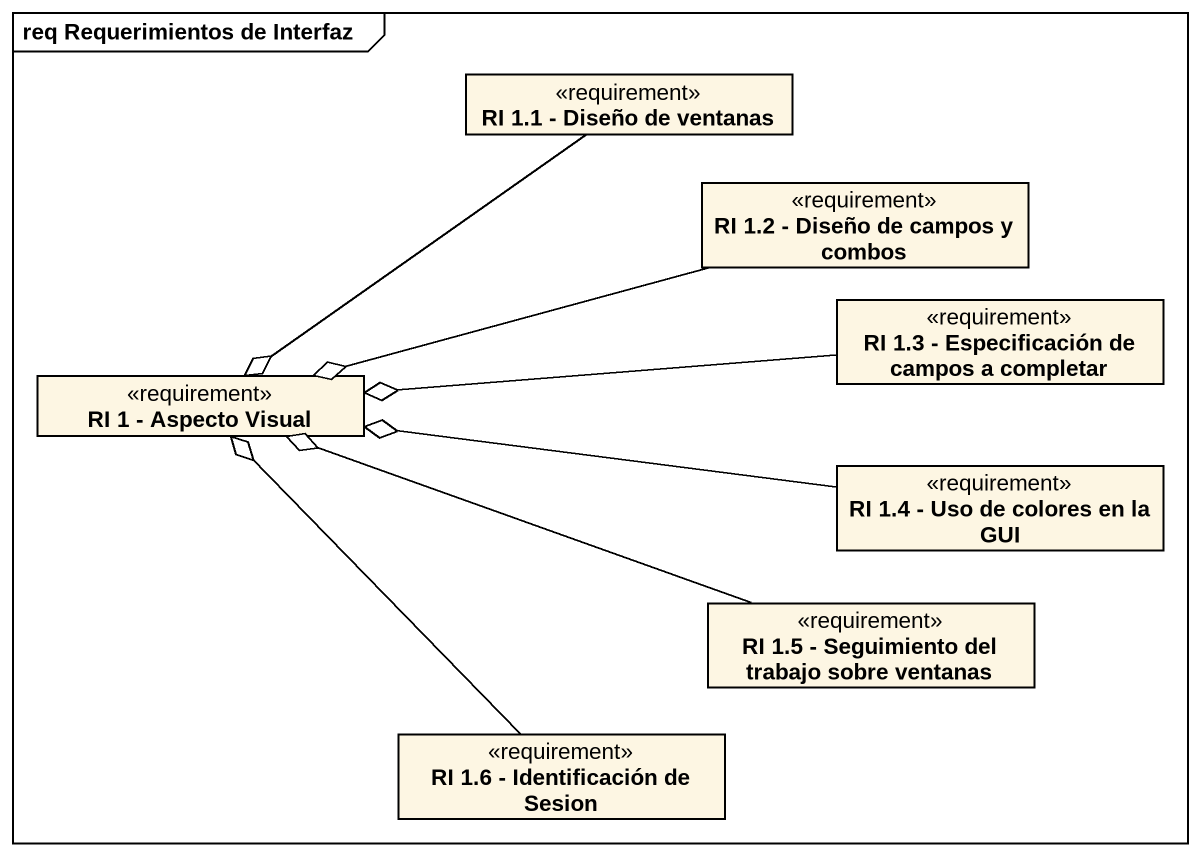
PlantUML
@startuml
mainframe req Requerimientos de Interfaz
hide circle
hide empty members
class "RI 1.1 - Diseño de ventanas" as RI_1_1_Diseño_de_ventanas <<requirement>>
class "RI 1.2 - Diseño de campos y combos" as RI_1_2_Diseño_de_campos_y <<requirement>>
class "RI 1.3 - Especificación de campos a completar" as RI_1_3_Especificación_de <<requirement>>
class "RI 1 - Aspecto Visual" as RI_1_Aspecto_Visual <<requirement>>
class "RI 1.4 - Uso de colores en la GUI" as RI_1_4_Uso_de_colores_en_la <<requirement>>
class "RI 1.5 - Seguimiento del trabajo sobre ventanas" as RI_1_5_Seguimiento_del <<requirement>>
class "RI 1.6 - Identificación de Sesion" as RI_1_6_Identificación_de <<requirement>>
RI_1_1_Diseño_de_ventanas --o RI_1_Aspecto_Visual
RI_1_2_Diseño_de_campos_y -left-o RI_1_Aspecto_Visual
RI_1_3_Especificación_de -left-o RI_1_Aspecto_Visual
RI_1_4_Uso_de_colores_en_la -left-o RI_1_Aspecto_Visual
RI_1_5_Seguimiento_del -left-o RI_1_Aspecto_Visual
RI_1_6_Identificación_de -up-o RI_1_Aspecto_Visual
@enduml
